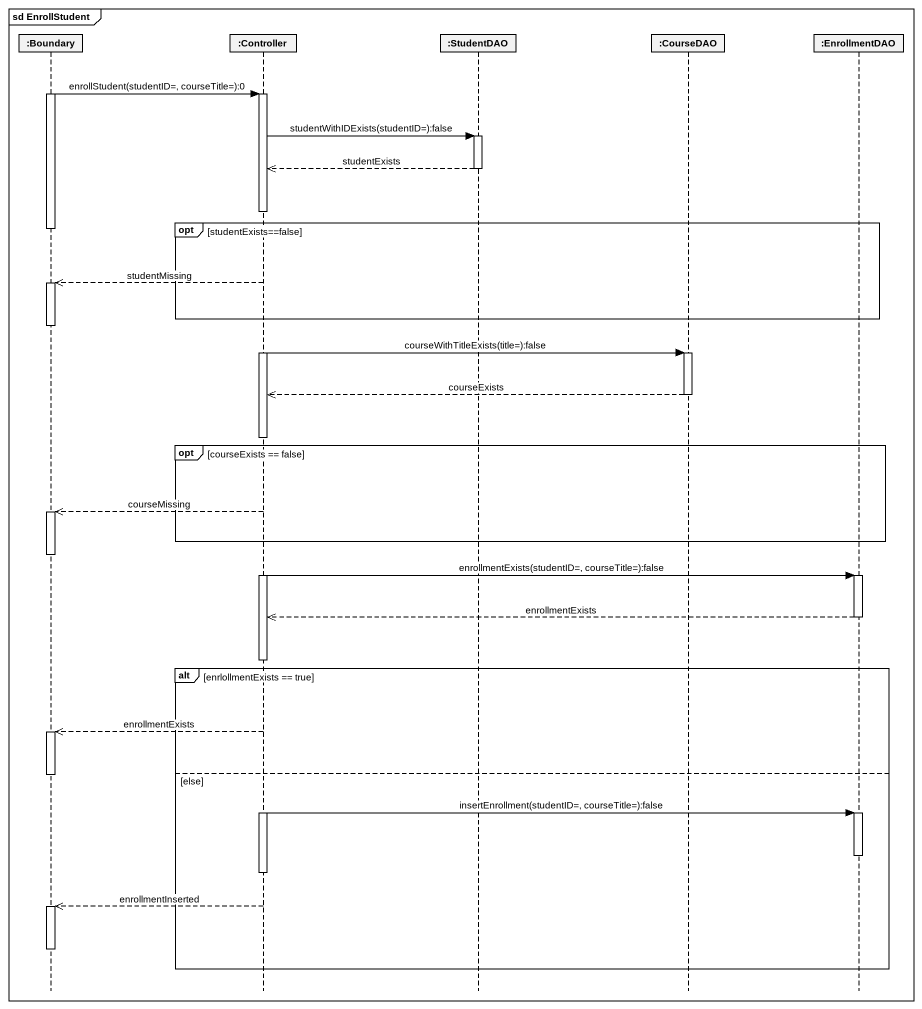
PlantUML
@startuml
mainframe sd EnrollStudent
hide footbox
participant ":Boundary" as Boundary_
participant ":Controller" as Controller
participant ":StudentDAO" as StudentDAO
participant ":CourseDAO" as CourseDAO
participant ":EnrollmentDAO" as EnrollmentDAO

activate Boundary_
Boundary_ -> Controller : enrollStudent(studentID=, courseTitle=):0
activate Controller
Controller -> StudentDAO : studentWithIDExists(studentID=):false
activate StudentDAO
StudentDAO -->> Controller : studentExists
deactivate StudentDAO
deactivate Controller
opt studentExists==false
  deactivate Boundary_
  Controller -->> Boundary_ : studentMissing
  activate Boundary_
end
deactivate Boundary_
activate Controller
Controller -> CourseDAO : courseWithTitleExists(title=):false
activate CourseDAO
CourseDAO -->> Controller : courseExists
deactivate CourseDAO
deactivate Controller
opt courseExists == false
  Controller -->> Boundary_ : courseMissing
  activate Boundary_
end
deactivate Boundary_
activate Controller
Controller -> EnrollmentDAO : enrollmentExists(studentID=, courseTitle=):false
activate EnrollmentDAO
EnrollmentDAO -->> Controller : enrollmentExists
deactivate EnrollmentDAO
deactivate Controller
alt enrlollmentExists == true
  Controller -->> Boundary_ : enrollmentExists
  activate Boundary_
else else
  deactivate Boundary_
  activate Controller
  Controller -> EnrollmentDAO : insertEnrollment(studentID=, courseTitle=):false
  activate EnrollmentDAO
  deactivate EnrollmentDAO
  deactivate Controller
  Controller -->> Boundary_ : enrollmentInserted
  activate Boundary_
  deactivate Boundary_
end
@enduml
